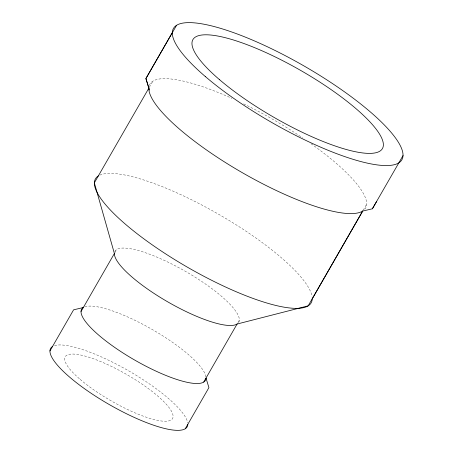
<?xml version="1.0" encoding="UTF-8"?>
<svg xmlns="http://www.w3.org/2000/svg" width="453" height="453" viewBox="0 0 453 453"><rect width="100%" height="100%" fill="white"/><g stroke="black" fill="none" stroke-linecap="round" stroke-linejoin="round"><path stroke-width="0.34" stroke-dasharray="2.27 1.7" d="M149.348 87.276L152.865 81.166M114.932 252.564L116.687 249.507M237.961 322.496L239.365 320.056M363.181 210.26L366.698 204.15M114.852 251.494A71.37 17.627 29.9 0 1 185.668 271.494A71.37 17.627 29.9 0 1 238.572 322.632M99.836 175.141A124.388 30.725 29.9 0 1 217.797 213.782A124.388 30.725 29.9 0 1 312.049 296.658M149.365 85.334A124.388 30.725 29.9 0 1 231.84 98.324M243.669 103.873A124.388 30.725 29.9 0 1 302.468 137.791M310.962 143.663A124.388 30.725 29.9 0 1 363.827 210.226M84.819 306.828A71.37 17.627 29.9 0 1 153.918 330.458A71.37 17.627 29.9 0 1 205.996 377.553M54.541 345.628A78.72 19.445 29.9 0 1 129.382 371.262A78.72 19.445 29.9 0 1 187.678 422.706M80.141 379.371A61.931 15.3 29.9 0 0 171.109 419.988A61.931 15.3 29.9 0 0 105.373 363.578A61.931 15.3 29.9 0 0 80.141 379.371"/><path stroke-width="0.68" d="M172.304 32.639L145.911 78.545L148.822 88.097A124.388 30.725 29.9 0 0 242.406 172.735A124.388 30.725 29.9 0 0 362.655 211.081L372.372 208.799L376.647 201.455M176.585 25.3L145.911 78.545L149.507 90.09M148.997 87.888L94.343 182.848L114.394 253.499A71.37 17.627 29.9 0 0 168.091 302.06A71.37 17.627 29.9 0 0 237.072 324.042L308.17 305.832L362.655 211.081M49.955 350.939L73.601 309.818L83.318 307.536A71.37 17.627 29.9 0 0 134.728 360.084A71.37 17.627 29.9 0 0 206.002 378.079L208.918 387.626L185.271 428.753M81.025 311.522L114.394 253.499M203.708 382.072L237.259 323.719M362.83 210.871L312.213 298.895A124.388 30.725 29.9 0 1 187.921 267.48A124.388 30.725 29.9 0 1 98.38 175.911M372.372 208.799L403.045 155.549M187.797 424.353A78.72 19.445 29.9 0 1 109.184 404.501A78.72 19.445 29.9 0 1 52.486 346.539M219.32 79.496A109.292 26.993 29.9 0 0 379.852 151.166A109.292 26.993 29.9 0 0 263.85 51.625A109.292 26.993 29.9 0 0 219.32 79.496M205.249 76.466A131.738 32.537 29.9 0 0 398.77 162.893A131.738 32.537 29.9 0 0 259.008 42.927A131.738 32.537 29.9 0 0 205.249 76.466"/></g></svg>
